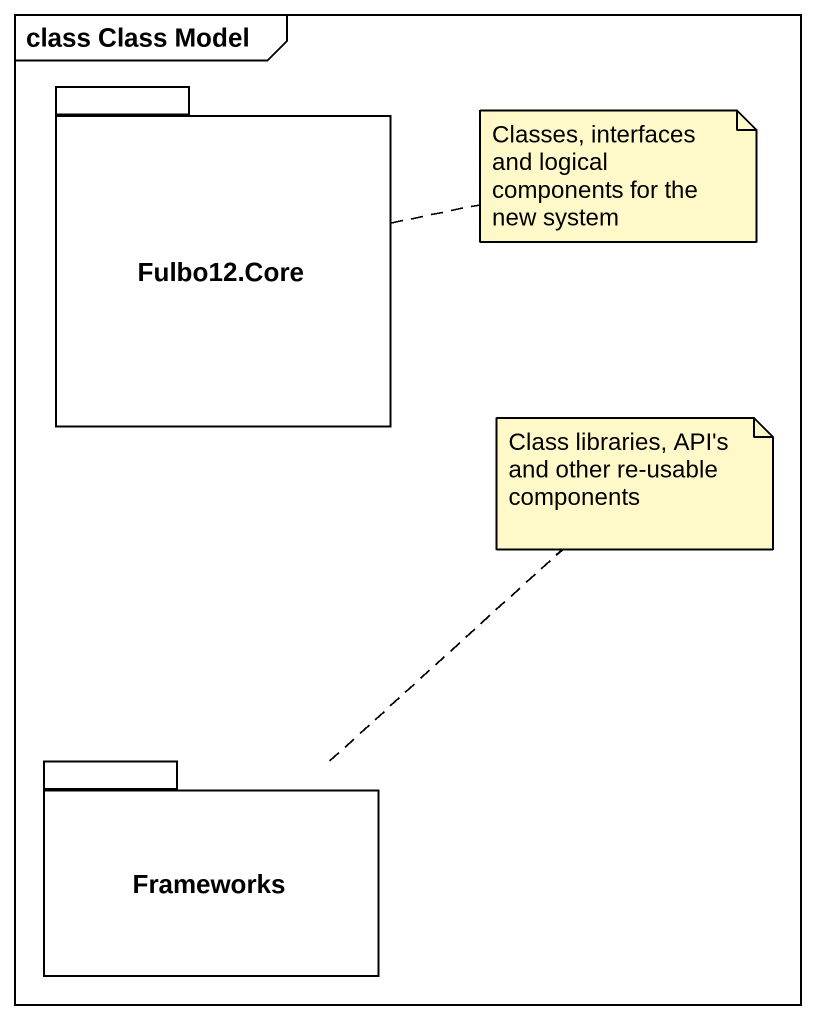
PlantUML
@startuml
mainframe class Class Model
package "Fulbo12.Core" as Fulbo12_Core {
}
package Frameworks {
}
note right of Fulbo12_Core : Classes, interfaces and logical components for the new system
note top of Frameworks : Class libraries, API's and other re-usable components
@enduml
